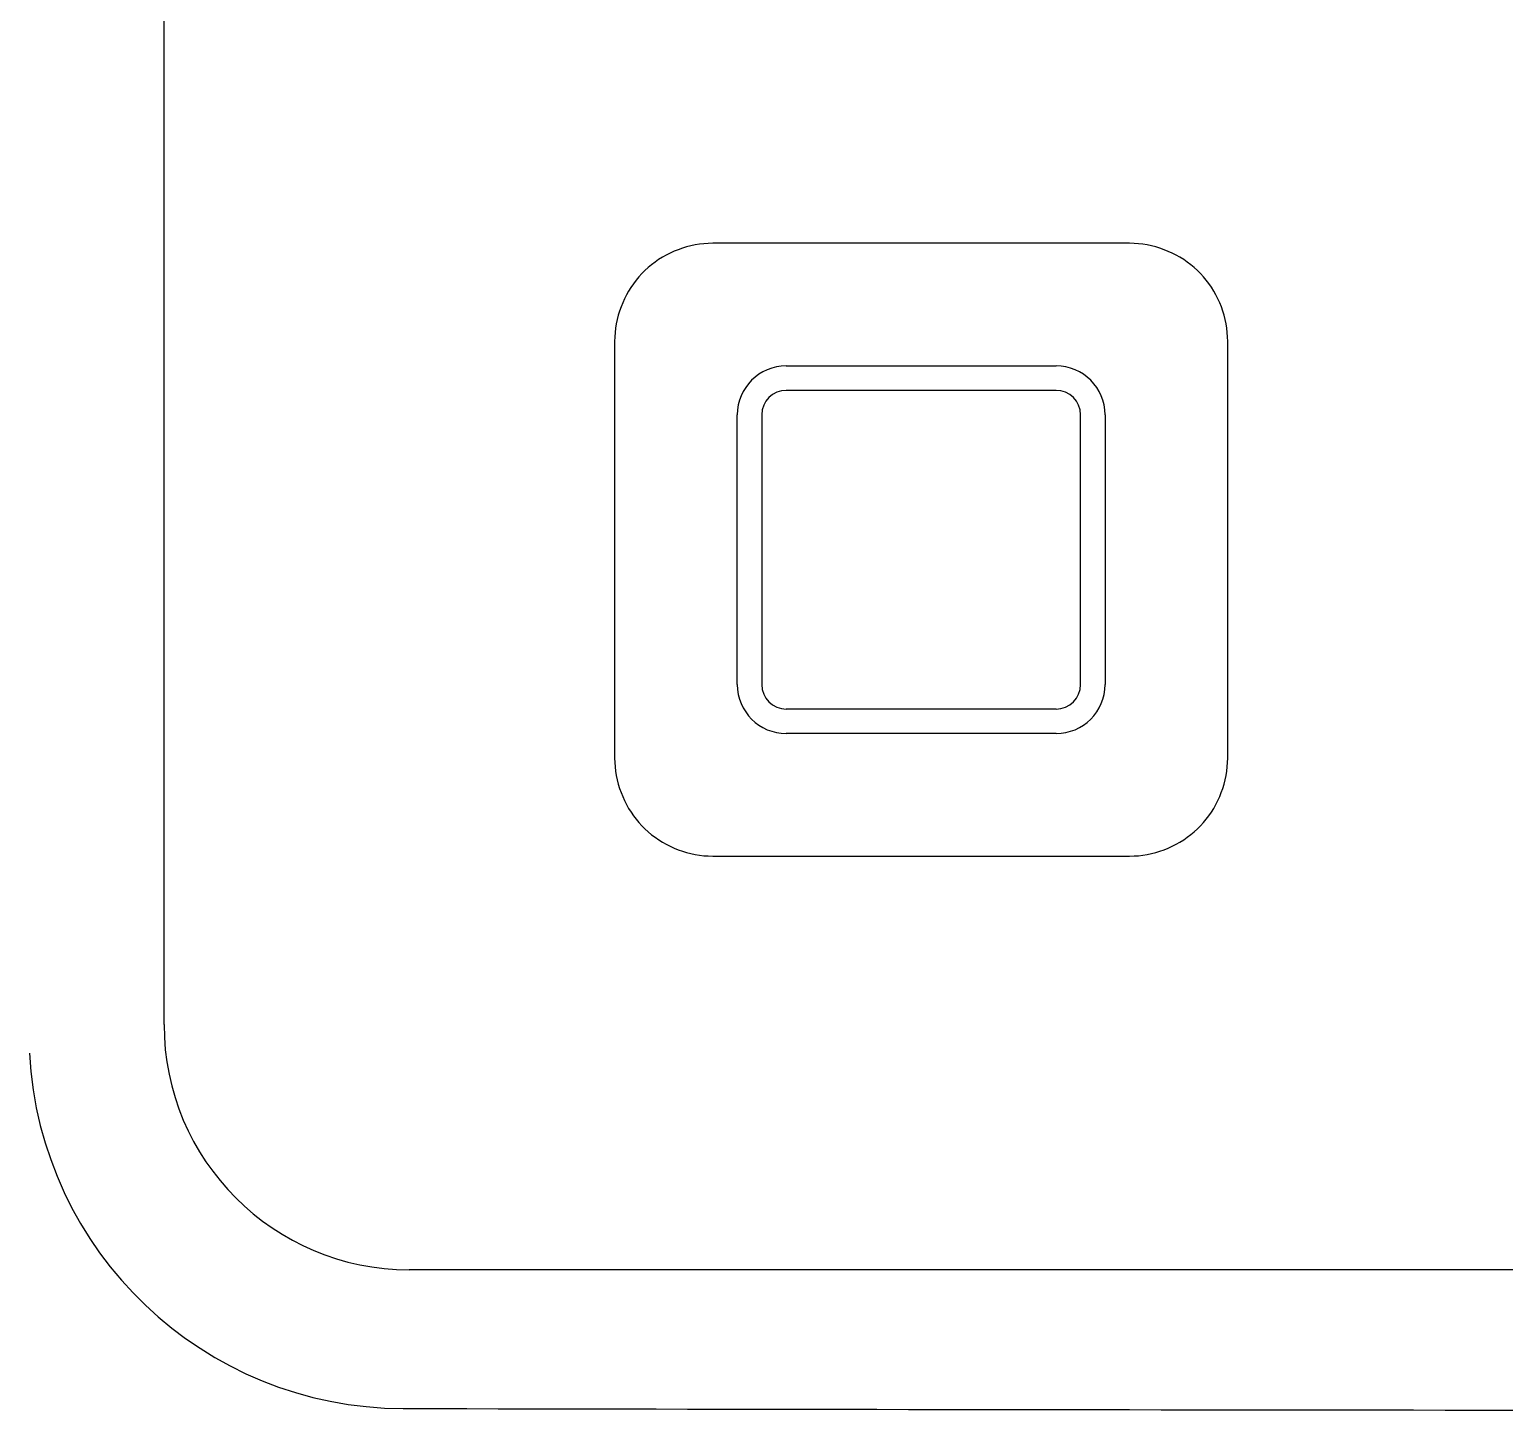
# Model space of a CAD drawing. Extents: x 0 to 171, y 0 to 414.
# Drawn here: x 58.86 to 82.78, y 254.45 to 276.86 of the extents above; entities that cross this region are included whole.
import ezdxf

# ---------------------------------------------------------------- set-up
doc = ezdxf.new("R2010")
doc.units = 0
doc.layers.add('-15N-THT. THIẾT BỊ ĐÓNG MỞ', color=40, linetype='CONTINUOUS')

# ---------------------------------------------------------------- blocks, each defined once
blk = doc.blocks.new('06 - N - SC VSD ATV630U75~D11N4')
at = {"layer": '-15N-THT. THIẾT BỊ ĐÓNG MỞ'}
for p, q in [((-24.458, 53.763), (-24.458, 165.215)), ((-16.25, 66.28), (-16.314, 66.248)), ((-16.185, 66.31), (-16.25, 66.28)), ((-16.119, 66.336), (-16.185, 66.31)), ((-16.051, 66.36), (-16.119, 66.336)), ((-15.983, 66.381), (-16.051, 66.36)), ((-15.914, 66.399), (-15.983, 66.381)), ((-15.844, 66.413), (-15.914, 66.399)), ((-15.773, 66.425), (-15.844, 66.413)), ((-15.702, 66.433), (-15.773, 66.425)), ((-15.631, 66.438), (-15.702, 66.433)), ((-15.56, 66.44), (-15.631, 66.438)), ((-15.56, 66.44), (-15.56, 66.44)), ((-8.799, 66.44), (-15.56, 66.44)), ((-8.799, 66.44), (-8.799, 66.44)), ((-8.727, 66.438), (-8.799, 66.44)), ((-8.656, 66.433), (-8.727, 66.438)), ((-8.585, 66.424), (-8.656, 66.433)), ((-8.515, 66.413), (-8.585, 66.424)), ((-8.445, 66.398), (-8.515, 66.413)), ((-8.376, 66.381), (-8.445, 66.398)), ((-8.307, 66.36), (-8.376, 66.381)), ((-8.24, 66.336), (-8.307, 66.36)), ((-8.173, 66.309), (-8.24, 66.336)), ((-8.108, 66.28), (-8.173, 66.309)), ((-8.045, 66.248), (-8.108, 66.28)), ((-16.607, 66.046), (-16.659, 65.998)), ((-16.552, 66.091), (-16.607, 66.046)), ((-16.495, 66.134), (-16.552, 66.091)), ((-16.437, 66.175), (-16.495, 66.134)), ((-16.376, 66.213), (-16.437, 66.175)), ((-16.314, 66.248), (-16.376, 66.213)), ((-7.983, 66.213), (-8.045, 66.248)), ((-7.922, 66.175), (-7.983, 66.213)), ((-7.864, 66.135), (-7.922, 66.175)), ((-7.807, 66.092), (-7.864, 66.135)), ((-7.752, 66.047), (-7.807, 66.092)), ((-7.7, 65.999), (-7.752, 66.047)), ((-16.845, 65.784), (-16.886, 65.725)), ((-16.803, 65.841), (-16.845, 65.784)), ((-16.757, 65.895), (-16.803, 65.841)), ((-16.71, 65.948), (-16.757, 65.895)), ((-16.659, 65.998), (-16.71, 65.948)), ((-7.65, 65.949), (-7.7, 65.999)), ((-7.602, 65.896), (-7.65, 65.949)), ((-7.556, 65.842), (-7.602, 65.896)), ((-7.513, 65.785), (-7.556, 65.842)), ((-7.473, 65.726), (-7.513, 65.785)), ((-16.958, 65.603), (-16.991, 65.539)), ((-16.923, 65.665), (-16.958, 65.603)), ((-16.886, 65.725), (-16.923, 65.665)), ((-7.435, 65.665), (-7.473, 65.726)), ((-7.4, 65.603), (-7.435, 65.665)), ((-7.368, 65.539), (-7.4, 65.603)), ((-17.07, 65.34), (-17.091, 65.272)), ((-17.047, 65.408), (-17.07, 65.34)), ((-17.02, 65.474), (-17.047, 65.408)), ((-16.991, 65.539), (-17.02, 65.474)), ((-7.338, 65.474), (-7.368, 65.539)), ((-7.311, 65.408), (-7.338, 65.474)), ((-7.288, 65.341), (-7.311, 65.408)), ((-7.267, 65.272), (-7.288, 65.341)), ((-17.124, 65.133), (-17.135, 65.062)), ((-17.109, 65.203), (-17.124, 65.133)), ((-17.091, 65.272), (-17.109, 65.203)), ((-7.249, 65.203), (-7.267, 65.272)), ((-7.234, 65.133), (-7.249, 65.203)), ((-7.223, 65.062), (-7.234, 65.133)), ((-17.149, 64.92), (-17.15, 64.849)), ((-17.15, 64.849), (-17.15, 64.849)), ((-17.15, 64.849), (-17.15, 58.088)), ((-17.144, 64.991), (-17.149, 64.92)), ((-17.135, 65.062), (-17.144, 64.991)), ((-7.215, 64.991), (-7.223, 65.062)), ((-7.21, 64.92), (-7.215, 64.991)), ((-7.208, 64.849), (-7.21, 64.92)), ((-7.208, 64.849), (-7.208, 64.849)), ((-7.208, 58.088), (-7.208, 64.849)), ((-14.366, 64.451), (-9.992, 64.451)), ((-14.366, 64.451), (-14.366, 64.451)), ((-9.992, 64.451), (-9.992, 64.451)), ((-14.366, 64.053), (-14.366, 64.053)), ((-9.992, 64.053), (-14.366, 64.053)), ((-9.992, 64.053), (-9.992, 64.053)), ((-15.162, 59.281), (-15.162, 63.656)), ((-15.162, 63.656), (-15.162, 63.656)), ((-14.764, 63.656), (-14.764, 63.656)), ((-14.764, 63.656), (-14.764, 59.281)), ((-9.594, 63.656), (-9.594, 63.656)), ((-9.594, 59.281), (-9.594, 63.656)), ((-9.197, 63.656), (-9.197, 59.281)), ((-9.197, 63.656), (-9.197, 63.656)), ((-15.162, 59.281), (-15.162, 59.281)), ((-14.764, 59.281), (-14.764, 59.281)), ((-9.594, 59.281), (-9.594, 59.281)), ((-9.197, 59.281), (-9.197, 59.281)), ((-14.366, 58.884), (-14.366, 58.884)), ((-14.366, 58.884), (-9.992, 58.884)), ((-9.992, 58.884), (-9.992, 58.884)), ((-9.992, 58.486), (-14.366, 58.486)), ((-14.366, 58.486), (-14.366, 58.486)), ((-9.992, 58.486), (-9.992, 58.486)), ((-17.15, 58.088), (-17.15, 58.088)), ((-17.15, 58.088), (-17.149, 58.017)), ((-17.149, 58.017), (-17.144, 57.945)), ((-17.144, 57.945), (-17.135, 57.875)), ((-7.223, 57.875), (-7.215, 57.945)), ((-7.215, 57.945), (-7.21, 58.017)), ((-7.21, 58.017), (-7.208, 58.088)), ((-7.208, 58.088), (-7.208, 58.088)), ((-17.135, 57.875), (-17.124, 57.804)), ((-17.124, 57.804), (-17.109, 57.734)), ((-17.109, 57.734), (-17.091, 57.665)), ((-17.091, 57.665), (-17.071, 57.596)), ((-7.288, 57.596), (-7.267, 57.665)), ((-7.267, 57.665), (-7.249, 57.734)), ((-7.249, 57.734), (-7.235, 57.804)), ((-7.235, 57.804), (-7.223, 57.875)), ((-17.071, 57.596), (-17.047, 57.529)), ((-17.047, 57.529), (-17.02, 57.463)), ((-17.02, 57.463), (-16.991, 57.398)), ((-7.368, 57.398), (-7.338, 57.463)), ((-7.338, 57.463), (-7.312, 57.529)), ((-7.312, 57.529), (-7.288, 57.596)), ((-16.991, 57.398), (-16.958, 57.334)), ((-16.958, 57.334), (-16.923, 57.272)), ((-16.923, 57.272), (-16.885, 57.211)), ((-16.885, 57.211), (-16.845, 57.152)), ((-7.513, 57.153), (-7.473, 57.212)), ((-7.473, 57.212), (-7.435, 57.272)), ((-7.435, 57.272), (-7.4, 57.334)), ((-7.4, 57.334), (-7.368, 57.398)), ((-16.845, 57.152), (-16.802, 57.095)), ((-16.802, 57.095), (-16.756, 57.041)), ((-16.756, 57.041), (-16.709, 56.988)), ((-16.709, 56.988), (-16.658, 56.938)), ((-16.658, 56.938), (-16.606, 56.89)), ((-7.751, 56.891), (-7.699, 56.939)), ((-7.699, 56.939), (-7.649, 56.989)), ((-7.649, 56.989), (-7.601, 57.042)), ((-7.601, 57.042), (-7.556, 57.096)), ((-7.556, 57.096), (-7.513, 57.153)), ((-16.606, 56.89), (-16.551, 56.845)), ((-16.551, 56.845), (-16.495, 56.802)), ((-16.495, 56.802), (-16.436, 56.762)), ((-16.436, 56.762), (-16.376, 56.724)), ((-16.376, 56.724), (-16.314, 56.689)), ((-8.045, 56.689), (-7.982, 56.724)), ((-7.982, 56.724), (-7.922, 56.762)), ((-7.922, 56.762), (-7.863, 56.803)), ((-7.863, 56.803), (-7.806, 56.846)), ((-7.806, 56.846), (-7.751, 56.891)), ((-16.314, 56.689), (-16.25, 56.657)), ((-16.25, 56.657), (-16.185, 56.628)), ((-16.185, 56.628), (-16.119, 56.601)), ((-16.119, 56.601), (-16.051, 56.577)), ((-16.051, 56.577), (-15.983, 56.556)), ((-15.983, 56.556), (-15.914, 56.539)), ((-15.914, 56.539), (-15.844, 56.524)), ((-15.844, 56.524), (-15.773, 56.512)), ((-15.773, 56.512), (-15.702, 56.504)), ((-15.702, 56.504), (-15.631, 56.499)), ((-15.631, 56.499), (-15.56, 56.497)), ((-15.56, 56.497), (-15.56, 56.497)), ((-15.56, 56.497), (-8.799, 56.497)), ((-8.799, 56.497), (-8.727, 56.499)), ((-8.799, 56.497), (-8.799, 56.497)), ((-8.727, 56.499), (-8.656, 56.504)), ((-8.656, 56.504), (-8.585, 56.512)), ((-8.585, 56.512), (-8.515, 56.524)), ((-8.515, 56.524), (-8.445, 56.538)), ((-8.445, 56.538), (-8.375, 56.556)), ((-8.375, 56.556), (-8.307, 56.577)), ((-8.307, 56.577), (-8.24, 56.601)), ((-8.24, 56.601), (-8.173, 56.627)), ((-8.173, 56.627), (-8.108, 56.657)), ((-8.108, 56.657), (-8.045, 56.689)), ((-24.458, 53.763), (-24.458, 53.763)), ((44.833, 49.786), (-20.481, 49.786)), ((-20.481, 49.786), (-20.481, 49.786)), ((-20.58, 47.534), (-20.58, 47.534))]:
    blk.add_line(p, q, dxfattribs=at)
for centre, radius, start, end in [((-14.366, 63.656), 0.795, 90, 180), ((-9.992, 63.656), 0.795, 0, 90), ((-14.366, 63.656), 0.398, 90, 180), ((-9.992, 63.656), 0.398, 0, 90), ((-14.366, 59.281), 0.795, 180, 270), ((-14.366, 59.281), 0.398, 180, 270), ((-9.992, 59.281), 0.795, 270, 0), ((-9.992, 59.281), 0.398, 270, 0), ((-20.481, 53.763), 3.977, 180, 270), ((-20.569, 53.614), 6.079, 182.9379, 269.8908), ((12.176, 16862.937), 16815.434, 269.8884155, 270.1116223)]:
    blk.add_arc(centre, radius, start, end, dxfattribs=at)

msp = doc.modelspace()

# ---------------------------------------------------------------- block references
msp.add_blockref('06 - N - SC VSD ATV630U75~D11N4', (85.5, 206.951))

doc.saveas('drawing.dxf')
